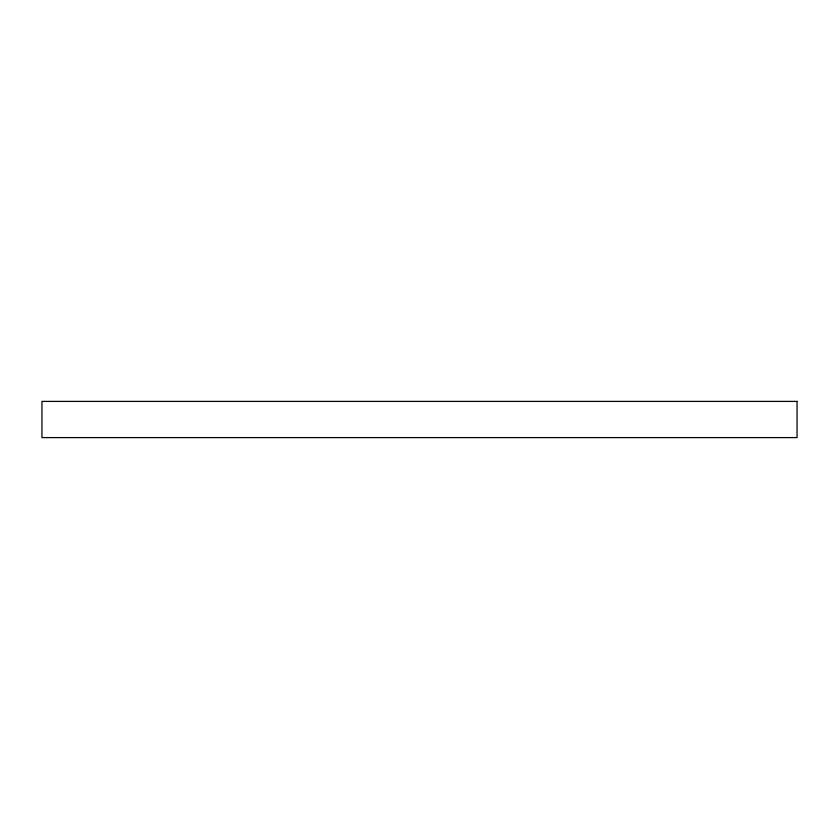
<?xml version="1.0" encoding="UTF-8"?>
<svg xmlns="http://www.w3.org/2000/svg" width="839" height="839" viewBox="0 0 839 839"><rect width="100%" height="100%" fill="white"/><g stroke="black" fill="none" stroke-linecap="round" stroke-linejoin="round"><path stroke-width="1.26" d="M797.05 401.399L41.95 401.399L41.95 437.601L797.05 437.601L797.05 401.399"/></g></svg>
